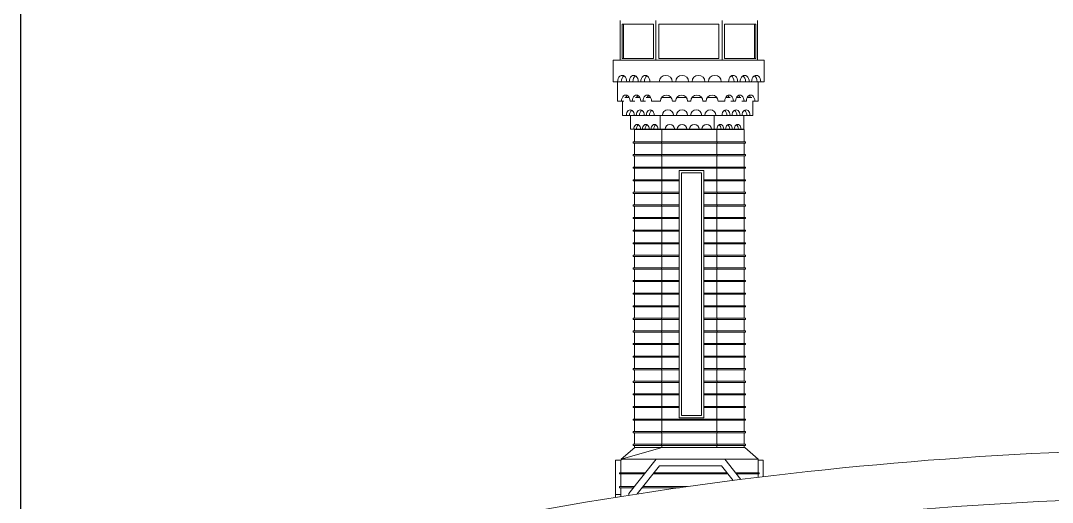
# Model space of a CAD drawing. Header units: inches. Extents: x -6210 to 141093, y -2740 to 21225.
# Drawn here: x 93138 to 94039, y 3565 to 3985 of the extents above; entities that cross this region are included whole.
import ezdxf

# ---------------------------------------------------------------- set-up
doc = ezdxf.new("R2010")
doc.units = ezdxf.units.IN
doc.header["$LTSCALE"] = 100
doc.header["$MEASUREMENT"] = 0
doc.layers.add('car area', color=53, linetype='Continuous')

msp = doc.modelspace()

# ---------------------------------------------------------------- linework, layer by layer
msp.add_lwpolyline([(93137.58696, 3021.14459), (95267.05657, 3021.14459), (95267.05657, 4618.24679), (93137.58696, 4618.24679)], close=True)
at = {"layer": 'car area', "linetype": 'Continuous', "lineweight": 0, "extrusion": (0, 1, 0)}
for p, q in [((93661.64486, 3950.84918), (93661.64486, 3985.28939)), ((93692.6743, 3950.84918), (93692.6743, 3985.28939)), ((93750.61542, 3950.84918), (93750.61542, 3985.28939)), ((93781.64486, 3950.84918), (93781.64486, 3985.28939)), ((93663.32611, 3982.28939), (93690.72469, 3982.28939)), ((93663.32611, 3952.28939), (93663.32611, 3982.28939)), ((93664.34268, 3952.28939), (93664.34268, 3982.28939)), ((93690.72469, 3982.28939), (93690.72469, 3952.28939)), ((93695.41694, 3982.28939), (93747.87278, 3982.28939)), ((93695.41694, 3952.28939), (93695.41694, 3982.28939)), ((93747.87278, 3982.28939), (93747.87278, 3952.28939)), ((93752.56504, 3982.28939), (93779.96361, 3982.28939)), ((93752.56504, 3952.28939), (93752.56504, 3982.28939)), ((93778.90295, 3952.28939), (93778.90295, 3982.28939)), ((93779.96361, 3982.28939), (93779.96361, 3952.28939)), ((93689.95906, 3950.84918), (93655.4149, 3950.84918)), ((93655.4149, 3931.84918), (93655.4149, 3950.84918)), ((93690.72469, 3952.28939), (93663.32611, 3952.28939)), ((93752.87075, 3950.84918), (93689.95906, 3950.84918)), ((93747.87278, 3952.28939), (93695.41694, 3952.28939)), ((93779.96361, 3952.28939), (93752.56504, 3952.28939)), ((93787.4149, 3950.84918), (93752.87075, 3950.84918)), ((93787.4149, 3931.84918), (93787.4149, 3950.84918)), ((93655.4149, 3931.84918), (93659.27855, 3931.84918)), ((93659.06548, 3915.07754), (93659.06548, 3931.84918)), ((93662.17516, 3931.84918), (93659.27855, 3931.84918)), ((93667.25897, 3931.84918), (93662.17516, 3931.84918)), ((93667.25897, 3931.84918), (93669.38029, 3931.84918)), ((93672.2769, 3931.84918), (93669.38029, 3931.84918)), ((93677.36071, 3931.84918), (93672.2769, 3931.84918)), ((93677.36071, 3931.84918), (93679.48203, 3931.84918)), ((93682.37864, 3931.84918), (93679.48203, 3931.84918)), ((93687.46245, 3931.84918), (93682.37864, 3931.84918)), ((93687.46245, 3931.84918), (93689.95906, 3931.84918)), ((93689.95906, 3931.84918), (93695.72669, 3931.84918)), ((93707.0127, 3931.84918), (93695.72669, 3931.84918)), ((93707.0127, 3931.84918), (93695.72669, 3931.84918)), ((93707.0127, 3931.84918), (93710.0127, 3931.84918)), ((93721.29872, 3931.84918), (93710.0127, 3931.84918)), ((93721.29872, 3931.84918), (93710.0127, 3931.84918)), ((93721.29872, 3931.84918), (93724.29872, 3931.84918)), ((93735.58473, 3931.84918), (93724.29872, 3931.84918)), ((93735.58473, 3931.84918), (93724.29872, 3931.84918)), ((93735.58473, 3931.84918), (93738.58473, 3931.84918)), ((93749.87075, 3931.84918), (93738.58473, 3931.84918)), ((93749.87075, 3931.84918), (93738.58473, 3931.84918)), ((93749.87075, 3931.84918), (93752.87075, 3931.84918)), ((93752.87075, 3931.84918), (93756.20439, 3931.84918)), ((93761.00283, 3931.84918), (93756.20439, 3931.84918)), ((93764.18481, 3931.84918), (93761.00283, 3931.84918)), ((93764.18481, 3931.84918), (93766.30613, 3931.84918)), ((93771.10457, 3931.84918), (93766.30613, 3931.84918)), ((93774.28655, 3931.84918), (93771.10457, 3931.84918)), ((93774.28655, 3931.84918), (93776.40787, 3931.84918)), ((93781.20631, 3931.84918), (93776.40787, 3931.84918)), ((93784.38829, 3931.84918), (93781.20631, 3931.84918)), ((93782.05754, 3915.07754), (93782.05754, 3931.84918)), ((93784.38829, 3931.84918), (93787.4149, 3931.84918)), ((93659.06548, 3915.07754), (93662.66547, 3915.07754)), ((93664.80829, 3915.07754), (93662.66547, 3915.07754)), ((93663.56548, 3902.53208), (93663.56548, 3915.07754)), ((93669.43671, 3918.07754), (93665.47287, 3918.07754)), ((93670.10129, 3915.07754), (93672.07785, 3915.07754)), ((93674.22067, 3915.07754), (93672.07785, 3915.07754)), ((93678.84909, 3918.07754), (93674.88525, 3918.07754)), ((93679.51366, 3915.07754), (93681.49022, 3915.07754)), ((93683.63305, 3915.07754), (93681.49022, 3915.07754)), ((93688.26146, 3918.07754), (93684.29762, 3918.07754)), ((93688.92604, 3915.07754), (93691.25228, 3915.07754)), ((93691.25228, 3915.07754), (93696.62631, 3915.07754)), ((93706.2023, 3918.07754), (93697.56616, 3918.07754)), ((93707.14215, 3915.07754), (93709.93742, 3915.07754)), ((93719.5134, 3918.07754), (93710.87727, 3918.07754)), ((93720.45326, 3915.07754), (93723.24853, 3915.07754)), ((93732.82451, 3918.07754), (93724.18838, 3918.07754)), ((93733.76436, 3915.07754), (93736.55964, 3915.07754)), ((93746.13562, 3918.07754), (93737.49949, 3918.07754)), ((93747.07547, 3915.07754), (93749.87075, 3915.07754)), ((93749.87075, 3915.07754), (93752.9769, 3915.07754)), ((93757.60929, 3918.07754), (93753.64148, 3918.07754)), ((93760.41272, 3915.07754), (93758.27386, 3915.07754)), ((93760.41272, 3915.07754), (93762.38928, 3915.07754)), ((93767.02166, 3918.07754), (93763.05385, 3918.07754)), ((93769.82509, 3915.07754), (93767.68624, 3915.07754)), ((93769.82509, 3915.07754), (93771.80165, 3915.07754)), ((93776.43404, 3918.07754), (93772.46623, 3918.07754)), ((93779.23747, 3915.07754), (93777.09861, 3915.07754)), ((93777.56548, 3902.53208), (93777.56548, 3915.07754)), ((93779.23747, 3915.07754), (93782.05754, 3915.07754)), ((93663.56548, 3902.53208), (93666.90227, 3902.53208)), ((93669.65035, 3902.53208), (93666.90227, 3902.53208)), ((93673.79445, 3902.53208), (93669.65035, 3902.53208)), ((93670.45185, 3890.44481), (93670.45185, 3902.53208)), ((93673.79445, 3902.53208), (93675.6265, 3902.53208)), ((93678.37457, 3902.53208), (93675.6265, 3902.53208)), ((93682.51868, 3902.53208), (93678.37457, 3902.53208)), ((93682.51868, 3902.53208), (93684.35073, 3902.53208)), ((93687.0988, 3902.53208), (93684.35073, 3902.53208)), ((93691.24291, 3902.53208), (93687.0988, 3902.53208)), ((93691.24291, 3902.53208), (93693.39907, 3902.53208)), ((93693.39907, 3902.53208), (93698.38021, 3902.53208)), ((93696.35996, 3890.44481), (93696.35996, 3902.53208)), ((93708.12722, 3902.53208), (93698.38021, 3902.53208)), ((93708.12722, 3902.53208), (93710.71813, 3902.53208)), ((93720.46514, 3902.53208), (93710.71813, 3902.53208)), ((93720.46514, 3902.53208), (93723.05605, 3902.53208)), ((93732.80306, 3902.53208), (93723.05605, 3902.53208)), ((93732.80306, 3902.53208), (93735.39397, 3902.53208)), ((93745.14098, 3902.53208), (93735.39397, 3902.53208)), ((93743.54373, 3890.44481), (93743.54373, 3902.53208)), ((93745.14098, 3902.53208), (93747.73189, 3902.53208)), ((93747.73189, 3902.53208), (93750.61095, 3902.53208)), ((93754.75506, 3902.53208), (93750.61095, 3902.53208)), ((93757.50313, 3902.53208), (93754.75506, 3902.53208)), ((93757.50313, 3902.53208), (93759.33518, 3902.53208)), ((93763.47928, 3902.53208), (93759.33518, 3902.53208)), ((93766.22736, 3902.53208), (93763.47928, 3902.53208)), ((93766.22736, 3902.53208), (93768.05941, 3902.53208)), ((93772.20351, 3902.53208), (93768.05941, 3902.53208)), ((93769.45185, 3890.44481), (93769.45185, 3902.53208)), ((93774.95159, 3902.53208), (93772.20351, 3902.53208)), ((93774.95159, 3902.53208), (93777.56548, 3902.53208)), ((93670.45185, 3890.44481), (93673.34958, 3890.44481)), ((93675.73607, 3890.44481), (93673.34958, 3890.44481)), ((93673.98603, 3879.33662), (93673.98603, 3890.33662)), ((93697.98603, 3890.33662), (93673.98603, 3890.33662)), ((93679.3349, 3890.44481), (93675.73607, 3890.44481)), ((93679.3349, 3890.44481), (93680.92589, 3890.44481)), ((93683.31237, 3890.44481), (93680.92589, 3890.44481)), ((93686.9112, 3890.44481), (93683.31237, 3890.44481)), ((93686.9112, 3890.44481), (93688.50219, 3890.44481)), ((93690.88868, 3890.44481), (93688.50219, 3890.44481)), ((93694.4875, 3890.44481), (93690.88868, 3890.44481)), ((93691.98603, 3890.33662), (93691.98603, 3890.44481)), ((93694.4875, 3890.44481), (93696.35996, 3890.44481)), ((93696.35996, 3890.44481), (93700.68569, 3890.44481)), ((93697.98603, 3879.33662), (93697.98603, 3890.33662)), ((93745.98603, 3890.33662), (93697.98603, 3890.33662)), ((93709.1502, 3890.44481), (93700.68569, 3890.44481)), ((93709.1502, 3890.44481), (93711.4002, 3890.44481)), ((93719.86471, 3890.44481), (93711.4002, 3890.44481)), ((93719.86471, 3890.44481), (93722.11471, 3890.44481)), ((93730.57922, 3890.44481), (93722.11471, 3890.44481)), ((93730.57922, 3890.44481), (93732.82922, 3890.44481)), ((93741.29373, 3890.44481), (93732.82922, 3890.44481)), ((93741.29373, 3890.44481), (93743.54373, 3890.44481)), ((93743.54373, 3890.44481), (93746.04396, 3890.44481)), ((93745.98603, 3879.33662), (93745.98603, 3890.33662)), ((93769.98603, 3890.33662), (93745.98603, 3890.33662)), ((93749.64279, 3890.44481), (93746.04396, 3890.44481)), ((93752.02928, 3890.44481), (93749.64279, 3890.44481)), ((93751.98603, 3890.33662), (93751.98603, 3890.44481)), ((93752.02928, 3890.44481), (93753.62027, 3890.44481)), ((93757.2191, 3890.44481), (93753.62027, 3890.44481)), ((93759.60558, 3890.44481), (93757.2191, 3890.44481)), ((93759.60558, 3890.44481), (93761.19657, 3890.44481)), ((93764.7954, 3890.44481), (93761.19657, 3890.44481)), ((93767.18188, 3890.44481), (93764.7954, 3890.44481)), ((93767.18188, 3890.44481), (93769.45185, 3890.44481)), ((93769.98603, 3879.33662), (93769.98603, 3890.33662)), ((93672.98603, 3878.33662), (93672.98603, 3879.33662)), ((93697.57181, 3879.33662), (93672.98603, 3879.33662)), ((93672.98603, 3878.33662), (93697.57181, 3878.33662)), ((93673.98603, 3868.33662), (93673.98603, 3878.33662)), ((93697.57181, 3878.33662), (93697.57181, 3879.33662)), ((93746.40024, 3879.33662), (93697.57181, 3879.33662)), ((93697.57181, 3878.33662), (93746.40024, 3878.33662)), ((93697.98603, 3868.33662), (93697.98603, 3878.33662)), ((93745.98603, 3868.33662), (93745.98603, 3878.33662)), ((93746.40024, 3878.33662), (93746.40024, 3879.33662)), ((93770.98603, 3879.33662), (93746.40024, 3879.33662)), ((93746.40024, 3878.33662), (93770.98603, 3878.33662)), ((93769.98603, 3868.33662), (93769.98603, 3878.33662)), ((93770.98603, 3878.33662), (93770.98603, 3879.33662)), ((93672.98603, 3867.33662), (93672.98603, 3868.33662)), ((93697.57181, 3868.33662), (93672.98603, 3868.33662)), ((93697.57181, 3867.33662), (93697.57181, 3868.33662)), ((93746.40024, 3868.33662), (93697.57181, 3868.33662)), ((93746.40024, 3867.33662), (93746.40024, 3868.33662)), ((93770.98603, 3868.33662), (93746.40024, 3868.33662)), ((93770.98603, 3867.33662), (93770.98603, 3868.33662)), ((93672.98603, 3867.33662), (93697.57181, 3867.33662)), ((93673.98603, 3857.33662), (93673.98603, 3867.33662)), ((93697.57181, 3867.33662), (93746.40024, 3867.33662)), ((93697.98603, 3857.33662), (93697.98603, 3867.33662)), ((93745.98603, 3857.33662), (93745.98603, 3867.33662)), ((93746.40024, 3867.33662), (93770.98603, 3867.33662)), ((93769.98603, 3857.33662), (93769.98603, 3867.33662)), ((93672.98603, 3856.33662), (93672.98603, 3857.33662)), ((93697.57181, 3857.33662), (93672.98603, 3857.33662)), ((93672.98603, 3856.33662), (93697.57181, 3856.33662)), ((93673.98603, 3846.33662), (93673.98603, 3856.33662)), ((93697.57181, 3856.33662), (93697.57181, 3857.33662)), ((93746.40024, 3857.33662), (93697.57181, 3857.33662)), ((93697.57181, 3856.33662), (93746.40024, 3856.33662)), ((93697.98603, 3846.33662), (93697.98603, 3856.33662)), ((93713.03172, 3846.33662), (93713.03172, 3854.33662)), ((93713.03172, 3854.33662), (93734.7019, 3854.33662)), ((93715.03172, 3640.33662), (93715.03172, 3852.33662)), ((93715.03172, 3852.33662), (93732.7019, 3852.33662)), ((93732.7019, 3852.33662), (93715.03172, 3852.33662)), ((93715.03172, 3852.33662), (93715.03172, 3640.33662)), ((93732.7019, 3852.33662), (93732.7019, 3640.33662)), ((93732.7019, 3640.33662), (93732.7019, 3852.33662)), ((93734.7019, 3854.33662), (93734.7019, 3846.33662)), ((93745.98603, 3846.33662), (93745.98603, 3856.33662)), ((93746.40024, 3856.33662), (93746.40024, 3857.33662)), ((93770.98603, 3857.33662), (93746.40024, 3857.33662)), ((93746.40024, 3856.33662), (93770.98603, 3856.33662)), ((93769.98603, 3846.33662), (93769.98603, 3856.33662)), ((93770.98603, 3856.33662), (93770.98603, 3857.33662)), ((93697.57181, 3846.33662), (93672.98603, 3846.33662)), ((93672.98603, 3845.33662), (93672.98603, 3846.33662)), ((93672.98603, 3845.33662), (93697.57181, 3845.33662)), ((93673.98603, 3835.33662), (93673.98603, 3845.33662)), ((93697.57181, 3845.33662), (93697.57181, 3846.33662)), ((93713.03172, 3846.33662), (93697.57181, 3846.33662)), ((93697.57181, 3845.33662), (93713.03172, 3845.33662)), ((93697.98603, 3835.33662), (93697.98603, 3845.33662)), ((93713.03172, 3846.33662), (93713.03172, 3845.33662)), ((93713.03172, 3835.33662), (93713.03172, 3845.33662)), ((93746.40024, 3846.33662), (93734.7019, 3846.33662)), ((93734.7019, 3845.33662), (93734.7019, 3846.33662)), ((93734.7019, 3845.33662), (93734.7019, 3835.33662)), ((93734.7019, 3845.33662), (93746.40024, 3845.33662)), ((93745.98603, 3835.33662), (93745.98603, 3845.33662)), ((93746.40024, 3845.33662), (93746.40024, 3846.33662)), ((93770.98603, 3846.33662), (93746.40024, 3846.33662)), ((93746.40024, 3845.33662), (93770.98603, 3845.33662)), ((93769.98603, 3835.33662), (93769.98603, 3845.33662)), ((93770.98603, 3845.33662), (93770.98603, 3846.33662)), ((93697.57181, 3835.33662), (93672.98603, 3835.33662)), ((93672.98603, 3834.33662), (93672.98603, 3835.33662)), ((93672.98603, 3834.33662), (93697.57181, 3834.33662)), ((93673.98603, 3824.33662), (93673.98603, 3834.33662)), ((93697.57181, 3834.33662), (93697.57181, 3835.33662)), ((93713.03172, 3835.33662), (93697.57181, 3835.33662)), ((93697.57181, 3834.33662), (93713.03172, 3834.33662)), ((93697.98603, 3824.33662), (93697.98603, 3834.33662)), ((93713.03172, 3835.33662), (93713.03172, 3834.33662)), ((93713.03172, 3824.33662), (93713.03172, 3834.33662)), ((93746.40024, 3835.33662), (93734.7019, 3835.33662)), ((93734.7019, 3834.33662), (93734.7019, 3835.33662)), ((93734.7019, 3834.33662), (93734.7019, 3824.33662)), ((93734.7019, 3834.33662), (93746.40024, 3834.33662)), ((93745.98603, 3824.33662), (93745.98603, 3834.33662)), ((93746.40024, 3834.33662), (93746.40024, 3835.33662)), ((93770.98603, 3835.33662), (93746.40024, 3835.33662)), ((93746.40024, 3834.33662), (93770.98603, 3834.33662)), ((93769.98603, 3824.33662), (93769.98603, 3834.33662)), ((93770.98603, 3834.33662), (93770.98603, 3835.33662)), ((93697.57181, 3824.33662), (93672.98603, 3824.33662)), ((93672.98603, 3823.33662), (93672.98603, 3824.33662)), ((93672.98603, 3823.33662), (93697.57181, 3823.33662)), ((93673.98603, 3813.33662), (93673.98603, 3823.33662)), ((93697.57181, 3823.33662), (93697.57181, 3824.33662)), ((93713.03172, 3824.33662), (93697.57181, 3824.33662)), ((93697.57181, 3823.33662), (93713.03172, 3823.33662)), ((93697.98603, 3813.33662), (93697.98603, 3823.33662)), ((93713.03172, 3824.33662), (93713.03172, 3823.33662)), ((93713.03172, 3813.33662), (93713.03172, 3823.33662)), ((93746.40024, 3824.33662), (93734.7019, 3824.33662)), ((93734.7019, 3823.33662), (93734.7019, 3824.33662)), ((93734.7019, 3823.33662), (93734.7019, 3813.33662)), ((93734.7019, 3823.33662), (93746.40024, 3823.33662)), ((93745.98603, 3813.33662), (93745.98603, 3823.33662)), ((93746.40024, 3823.33662), (93746.40024, 3824.33662)), ((93770.98603, 3824.33662), (93746.40024, 3824.33662)), ((93746.40024, 3823.33662), (93770.98603, 3823.33662)), ((93769.98603, 3813.33662), (93769.98603, 3823.33662)), ((93770.98603, 3823.33662), (93770.98603, 3824.33662)), ((93697.57181, 3813.33662), (93672.98603, 3813.33662)), ((93672.98603, 3812.33662), (93672.98603, 3813.33662)), ((93672.98603, 3812.33662), (93697.57181, 3812.33662)), ((93673.98603, 3802.33662), (93673.98603, 3812.33662)), ((93697.57181, 3812.33662), (93697.57181, 3813.33662)), ((93713.03172, 3813.33662), (93697.57181, 3813.33662)), ((93697.57181, 3812.33662), (93713.03172, 3812.33662)), ((93697.98603, 3802.33662), (93697.98603, 3812.33662)), ((93713.03172, 3813.33662), (93713.03172, 3812.33662)), ((93713.03172, 3802.33662), (93713.03172, 3812.33662)), ((93746.40024, 3813.33662), (93734.7019, 3813.33662)), ((93734.7019, 3812.33662), (93734.7019, 3813.33662)), ((93734.7019, 3812.33662), (93734.7019, 3802.33662)), ((93734.7019, 3812.33662), (93746.40024, 3812.33662)), ((93745.98603, 3802.33662), (93745.98603, 3812.33662)), ((93746.40024, 3812.33662), (93746.40024, 3813.33662)), ((93770.98603, 3813.33662), (93746.40024, 3813.33662)), ((93746.40024, 3812.33662), (93770.98603, 3812.33662)), ((93769.98603, 3802.33662), (93769.98603, 3812.33662)), ((93770.98603, 3812.33662), (93770.98603, 3813.33662)), ((93697.57181, 3802.33662), (93672.98603, 3802.33662)), ((93672.98603, 3801.33662), (93672.98603, 3802.33662)), ((93672.98603, 3801.33662), (93697.57181, 3801.33662)), ((93673.98603, 3791.33662), (93673.98603, 3801.33662)), ((93697.57181, 3801.33662), (93697.57181, 3802.33662)), ((93713.03172, 3802.33662), (93697.57181, 3802.33662)), ((93697.57181, 3801.33662), (93713.03172, 3801.33662)), ((93697.98603, 3791.33662), (93697.98603, 3801.33662)), ((93713.03172, 3802.33662), (93713.03172, 3801.33662)), ((93713.03172, 3791.33662), (93713.03172, 3801.33662)), ((93746.40024, 3802.33662), (93734.7019, 3802.33662)), ((93734.7019, 3801.33662), (93734.7019, 3802.33662)), ((93734.7019, 3801.33662), (93734.7019, 3791.33662)), ((93734.7019, 3801.33662), (93746.40024, 3801.33662)), ((93745.98603, 3791.33662), (93745.98603, 3801.33662)), ((93746.40024, 3801.33662), (93746.40024, 3802.33662)), ((93770.98603, 3802.33662), (93746.40024, 3802.33662)), ((93746.40024, 3801.33662), (93770.98603, 3801.33662)), ((93769.98603, 3791.33662), (93769.98603, 3801.33662)), ((93770.98603, 3801.33662), (93770.98603, 3802.33662)), ((93697.57181, 3791.33662), (93672.98603, 3791.33662)), ((93672.98603, 3790.33662), (93672.98603, 3791.33662)), ((93672.98603, 3790.33662), (93697.57181, 3790.33662)), ((93673.98603, 3780.33662), (93673.98603, 3790.33662)), ((93697.57181, 3790.33662), (93697.57181, 3791.33662)), ((93713.03172, 3791.33662), (93697.57181, 3791.33662)), ((93697.57181, 3790.33662), (93713.03172, 3790.33662)), ((93697.98603, 3780.33662), (93697.98603, 3790.33662)), ((93713.03172, 3791.33662), (93713.03172, 3790.33662)), ((93713.03172, 3780.33662), (93713.03172, 3790.33662)), ((93746.40024, 3791.33662), (93734.7019, 3791.33662)), ((93734.7019, 3790.33662), (93734.7019, 3791.33662)), ((93734.7019, 3790.33662), (93734.7019, 3780.33662)), ((93734.7019, 3790.33662), (93746.40024, 3790.33662)), ((93745.98603, 3780.33662), (93745.98603, 3790.33662)), ((93746.40024, 3790.33662), (93746.40024, 3791.33662)), ((93770.98603, 3791.33662), (93746.40024, 3791.33662)), ((93746.40024, 3790.33662), (93770.98603, 3790.33662)), ((93769.98603, 3780.33662), (93769.98603, 3790.33662)), ((93770.98603, 3790.33662), (93770.98603, 3791.33662)), ((93697.57181, 3780.33662), (93672.98603, 3780.33662)), ((93672.98603, 3779.33662), (93672.98603, 3780.33662)), ((93672.98603, 3779.33662), (93697.57181, 3779.33662)), ((93673.98603, 3769.33662), (93673.98603, 3779.33662)), ((93697.57181, 3779.33662), (93697.57181, 3780.33662)), ((93713.03172, 3780.33662), (93697.57181, 3780.33662)), ((93697.57181, 3779.33662), (93713.03172, 3779.33662)), ((93697.98603, 3769.33662), (93697.98603, 3779.33662)), ((93713.03172, 3780.33662), (93713.03172, 3779.33662)), ((93713.03172, 3769.33662), (93713.03172, 3779.33662)), ((93746.40024, 3780.33662), (93734.7019, 3780.33662)), ((93734.7019, 3779.33662), (93734.7019, 3780.33662)), ((93734.7019, 3779.33662), (93734.7019, 3769.33662)), ((93734.7019, 3779.33662), (93746.40024, 3779.33662)), ((93745.98603, 3769.33662), (93745.98603, 3779.33662)), ((93746.40024, 3779.33662), (93746.40024, 3780.33662)), ((93770.98603, 3780.33662), (93746.40024, 3780.33662)), ((93746.40024, 3779.33662), (93770.98603, 3779.33662)), ((93769.98603, 3769.33662), (93769.98603, 3779.33662)), ((93770.98603, 3779.33662), (93770.98603, 3780.33662)), ((93697.57181, 3769.33662), (93672.98603, 3769.33662)), ((93672.98603, 3768.33662), (93672.98603, 3769.33662)), ((93697.57181, 3768.33662), (93697.57181, 3769.33662)), ((93713.03172, 3769.33662), (93697.57181, 3769.33662)), ((93713.03172, 3769.33662), (93713.03172, 3768.33662)), ((93746.40024, 3769.33662), (93734.7019, 3769.33662)), ((93734.7019, 3768.33662), (93734.7019, 3769.33662)), ((93746.40024, 3768.33662), (93746.40024, 3769.33662)), ((93770.98603, 3769.33662), (93746.40024, 3769.33662)), ((93770.98603, 3768.33662), (93770.98603, 3769.33662)), ((93672.98603, 3768.33662), (93697.57181, 3768.33662)), ((93673.98603, 3758.33662), (93673.98603, 3768.33662)), ((93697.57181, 3768.33662), (93713.03172, 3768.33662)), ((93697.98603, 3758.33662), (93697.98603, 3768.33662)), ((93713.03172, 3758.33662), (93713.03172, 3768.33662)), ((93734.7019, 3768.33662), (93734.7019, 3758.33662)), ((93734.7019, 3768.33662), (93746.40024, 3768.33662)), ((93745.98603, 3758.33662), (93745.98603, 3768.33662)), ((93746.40024, 3768.33662), (93770.98603, 3768.33662)), ((93769.98603, 3758.33662), (93769.98603, 3768.33662)), ((93697.57181, 3758.33662), (93672.98603, 3758.33662)), ((93672.98603, 3757.33662), (93672.98603, 3758.33662)), ((93672.98603, 3757.33662), (93697.57181, 3757.33662)), ((93673.98603, 3747.33662), (93673.98603, 3757.33662)), ((93697.57181, 3757.33662), (93697.57181, 3758.33662)), ((93713.03172, 3758.33662), (93697.57181, 3758.33662)), ((93697.57181, 3757.33662), (93713.03172, 3757.33662)), ((93697.98603, 3747.33662), (93697.98603, 3757.33662)), ((93713.03172, 3758.33662), (93713.03172, 3757.33662)), ((93713.03172, 3747.33662), (93713.03172, 3757.33662)), ((93746.40024, 3758.33662), (93734.7019, 3758.33662)), ((93734.7019, 3757.33662), (93734.7019, 3758.33662)), ((93734.7019, 3757.33662), (93734.7019, 3747.33662)), ((93734.7019, 3757.33662), (93746.40024, 3757.33662)), ((93745.98603, 3747.33662), (93745.98603, 3757.33662)), ((93746.40024, 3757.33662), (93746.40024, 3758.33662)), ((93770.98603, 3758.33662), (93746.40024, 3758.33662)), ((93746.40024, 3757.33662), (93770.98603, 3757.33662)), ((93769.98603, 3747.33662), (93769.98603, 3757.33662)), ((93770.98603, 3757.33662), (93770.98603, 3758.33662)), ((93697.57181, 3747.33662), (93672.98603, 3747.33662)), ((93672.98603, 3746.33662), (93672.98603, 3747.33662)), ((93672.98603, 3746.33662), (93697.57181, 3746.33662)), ((93673.98603, 3736.33662), (93673.98603, 3746.33662)), ((93697.57181, 3746.33662), (93697.57181, 3747.33662)), ((93713.03172, 3747.33662), (93697.57181, 3747.33662)), ((93697.57181, 3746.33662), (93713.03172, 3746.33662)), ((93697.98603, 3736.33662), (93697.98603, 3746.33662)), ((93713.03172, 3747.33662), (93713.03172, 3746.33662)), ((93713.03172, 3736.33662), (93713.03172, 3746.33662)), ((93746.40024, 3747.33662), (93734.7019, 3747.33662)), ((93734.7019, 3746.33662), (93734.7019, 3747.33662)), ((93734.7019, 3746.33662), (93734.7019, 3736.33662)), ((93734.7019, 3746.33662), (93746.40024, 3746.33662)), ((93745.98603, 3736.33662), (93745.98603, 3746.33662)), ((93746.40024, 3746.33662), (93746.40024, 3747.33662)), ((93770.98603, 3747.33662), (93746.40024, 3747.33662)), ((93746.40024, 3746.33662), (93770.98603, 3746.33662)), ((93769.98603, 3736.33662), (93769.98603, 3746.33662)), ((93770.98603, 3746.33662), (93770.98603, 3747.33662)), ((93697.57181, 3736.33662), (93672.98603, 3736.33662)), ((93672.98603, 3735.33662), (93672.98603, 3736.33662)), ((93672.98603, 3735.33662), (93697.57181, 3735.33662)), ((93673.98603, 3725.33662), (93673.98603, 3735.33662)), ((93697.57181, 3735.33662), (93697.57181, 3736.33662)), ((93713.03172, 3736.33662), (93697.57181, 3736.33662)), ((93697.57181, 3735.33662), (93713.03172, 3735.33662)), ((93697.98603, 3725.33662), (93697.98603, 3735.33662)), ((93713.03172, 3736.33662), (93713.03172, 3735.33662)), ((93713.03172, 3725.33662), (93713.03172, 3735.33662)), ((93746.40024, 3736.33662), (93734.7019, 3736.33662)), ((93734.7019, 3735.33662), (93734.7019, 3736.33662)), ((93734.7019, 3735.33662), (93734.7019, 3725.33662)), ((93734.7019, 3735.33662), (93746.40024, 3735.33662)), ((93745.98603, 3725.33662), (93745.98603, 3735.33662)), ((93746.40024, 3735.33662), (93746.40024, 3736.33662)), ((93770.98603, 3736.33662), (93746.40024, 3736.33662)), ((93746.40024, 3735.33662), (93770.98603, 3735.33662)), ((93769.98603, 3725.33662), (93769.98603, 3735.33662)), ((93770.98603, 3735.33662), (93770.98603, 3736.33662)), ((93697.57181, 3725.33662), (93672.98603, 3725.33662)), ((93672.98603, 3724.33662), (93672.98603, 3725.33662)), ((93672.98603, 3724.33662), (93697.57181, 3724.33662)), ((93673.98603, 3714.33662), (93673.98603, 3724.33662)), ((93697.57181, 3724.33662), (93697.57181, 3725.33662)), ((93713.03172, 3725.33662), (93697.57181, 3725.33662)), ((93697.57181, 3724.33662), (93713.03172, 3724.33662)), ((93697.98603, 3714.33662), (93697.98603, 3724.33662)), ((93713.03172, 3725.33662), (93713.03172, 3724.33662)), ((93713.03172, 3714.33662), (93713.03172, 3724.33662)), ((93746.40024, 3725.33662), (93734.7019, 3725.33662)), ((93734.7019, 3724.33662), (93734.7019, 3725.33662)), ((93734.7019, 3724.33662), (93734.7019, 3714.33662)), ((93734.7019, 3724.33662), (93746.40024, 3724.33662)), ((93745.98603, 3714.33662), (93745.98603, 3724.33662)), ((93746.40024, 3724.33662), (93746.40024, 3725.33662)), ((93770.98603, 3725.33662), (93746.40024, 3725.33662)), ((93746.40024, 3724.33662), (93770.98603, 3724.33662)), ((93769.98603, 3714.33662), (93769.98603, 3724.33662)), ((93770.98603, 3724.33662), (93770.98603, 3725.33662)), ((93697.57181, 3714.33662), (93672.98603, 3714.33662)), ((93672.98603, 3713.33662), (93672.98603, 3714.33662)), ((93672.98603, 3713.33662), (93697.57181, 3713.33662)), ((93673.98603, 3703.33662), (93673.98603, 3713.33662)), ((93697.57181, 3713.33662), (93697.57181, 3714.33662)), ((93713.03172, 3714.33662), (93697.57181, 3714.33662)), ((93697.57181, 3713.33662), (93713.03172, 3713.33662)), ((93697.98603, 3703.33662), (93697.98603, 3713.33662)), ((93713.03172, 3714.33662), (93713.03172, 3713.33662)), ((93713.03172, 3703.33662), (93713.03172, 3713.33662)), ((93746.40024, 3714.33662), (93734.7019, 3714.33662)), ((93734.7019, 3713.33662), (93734.7019, 3714.33662)), ((93734.7019, 3713.33662), (93734.7019, 3703.33662)), ((93734.7019, 3713.33662), (93746.40024, 3713.33662)), ((93745.98603, 3703.33662), (93745.98603, 3713.33662)), ((93746.40024, 3713.33662), (93746.40024, 3714.33662)), ((93770.98603, 3714.33662), (93746.40024, 3714.33662)), ((93746.40024, 3713.33662), (93770.98603, 3713.33662)), ((93769.98603, 3703.33662), (93769.98603, 3713.33662)), ((93770.98603, 3713.33662), (93770.98603, 3714.33662)), ((93697.57181, 3703.33662), (93672.98603, 3703.33662)), ((93672.98603, 3702.33662), (93672.98603, 3703.33662)), ((93672.98603, 3702.33662), (93697.57181, 3702.33662)), ((93673.98603, 3692.33662), (93673.98603, 3702.33662)), ((93697.57181, 3702.33662), (93697.57181, 3703.33662)), ((93713.03172, 3703.33662), (93697.57181, 3703.33662)), ((93697.57181, 3702.33662), (93713.03172, 3702.33662)), ((93697.98603, 3692.33662), (93697.98603, 3702.33662)), ((93713.03172, 3703.33662), (93713.03172, 3702.33662)), ((93713.03172, 3692.33662), (93713.03172, 3702.33662)), ((93746.40024, 3703.33662), (93734.7019, 3703.33662)), ((93734.7019, 3702.33662), (93734.7019, 3703.33662)), ((93734.7019, 3702.33662), (93734.7019, 3692.33662)), ((93734.7019, 3702.33662), (93746.40024, 3702.33662)), ((93745.98603, 3692.33662), (93745.98603, 3702.33662)), ((93746.40024, 3702.33662), (93746.40024, 3703.33662)), ((93770.98603, 3703.33662), (93746.40024, 3703.33662)), ((93746.40024, 3702.33662), (93770.98603, 3702.33662)), ((93769.98603, 3692.33662), (93769.98603, 3702.33662)), ((93770.98603, 3702.33662), (93770.98603, 3703.33662)), ((93697.57181, 3692.33662), (93672.98603, 3692.33662)), ((93672.98603, 3691.33662), (93672.98603, 3692.33662)), ((93672.98603, 3691.33662), (93697.57181, 3691.33662)), ((93673.98603, 3681.33662), (93673.98603, 3691.33662)), ((93697.57181, 3691.33662), (93697.57181, 3692.33662)), ((93713.03172, 3692.33662), (93697.57181, 3692.33662)), ((93697.57181, 3691.33662), (93713.03172, 3691.33662)), ((93697.98603, 3681.33662), (93697.98603, 3691.33662)), ((93713.03172, 3692.33662), (93713.03172, 3691.33662)), ((93713.03172, 3681.33662), (93713.03172, 3691.33662)), ((93746.40024, 3692.33662), (93734.7019, 3692.33662)), ((93734.7019, 3691.33662), (93734.7019, 3692.33662)), ((93734.7019, 3691.33662), (93734.7019, 3681.33662)), ((93734.7019, 3691.33662), (93746.40024, 3691.33662)), ((93745.98603, 3681.33662), (93745.98603, 3691.33662)), ((93746.40024, 3691.33662), (93746.40024, 3692.33662)), ((93770.98603, 3692.33662), (93746.40024, 3692.33662)), ((93746.40024, 3691.33662), (93770.98603, 3691.33662)), ((93769.98603, 3681.33662), (93769.98603, 3691.33662)), ((93770.98603, 3691.33662), (93770.98603, 3692.33662)), ((93697.57181, 3681.33662), (93672.98603, 3681.33662)), ((93672.98603, 3680.33662), (93672.98603, 3681.33662)), ((93672.98603, 3680.33662), (93697.57181, 3680.33662)), ((93673.98603, 3670.33662), (93673.98603, 3680.33662)), ((93697.57181, 3680.33662), (93697.57181, 3681.33662)), ((93713.03172, 3681.33662), (93697.57181, 3681.33662)), ((93697.57181, 3680.33662), (93713.03172, 3680.33662)), ((93697.98603, 3670.33662), (93697.98603, 3680.33662)), ((93713.03172, 3681.33662), (93713.03172, 3680.33662)), ((93713.03172, 3670.33662), (93713.03172, 3680.33662)), ((93746.40024, 3681.33662), (93734.7019, 3681.33662)), ((93734.7019, 3680.33662), (93734.7019, 3681.33662)), ((93734.7019, 3680.33662), (93734.7019, 3670.33662)), ((93734.7019, 3680.33662), (93746.40024, 3680.33662)), ((93745.98603, 3670.33662), (93745.98603, 3680.33662)), ((93746.40024, 3680.33662), (93746.40024, 3681.33662)), ((93770.98603, 3681.33662), (93746.40024, 3681.33662)), ((93746.40024, 3680.33662), (93770.98603, 3680.33662)), ((93769.98603, 3670.33662), (93769.98603, 3680.33662)), ((93770.98603, 3680.33662), (93770.98603, 3681.33662)), ((93697.57181, 3670.33662), (93672.98603, 3670.33662)), ((93672.98603, 3669.33662), (93672.98603, 3670.33662)), ((93697.57181, 3669.33662), (93697.57181, 3670.33662)), ((93713.03172, 3670.33662), (93697.57181, 3670.33662)), ((93713.03172, 3670.33662), (93713.03172, 3669.33662)), ((93746.40024, 3670.33662), (93734.7019, 3670.33662)), ((93734.7019, 3669.33662), (93734.7019, 3670.33662)), ((93746.40024, 3669.33662), (93746.40024, 3670.33662)), ((93770.98603, 3670.33662), (93746.40024, 3670.33662)), ((93770.98603, 3669.33662), (93770.98603, 3670.33662)), ((93672.98603, 3669.33662), (93697.57181, 3669.33662)), ((93673.98603, 3659.33662), (93673.98603, 3669.33662)), ((93697.57181, 3669.33662), (93713.03172, 3669.33662)), ((93697.98603, 3659.33662), (93697.98603, 3669.33662)), ((93713.03172, 3659.33662), (93713.03172, 3669.33662)), ((93734.7019, 3669.33662), (93734.7019, 3659.33662)), ((93734.7019, 3669.33662), (93746.40024, 3669.33662)), ((93745.98603, 3659.33662), (93745.98603, 3669.33662)), ((93746.40024, 3669.33662), (93770.98603, 3669.33662)), ((93769.98603, 3659.33662), (93769.98603, 3669.33662)), ((93697.57181, 3659.33662), (93672.98603, 3659.33662)), ((93672.98603, 3658.33662), (93672.98603, 3659.33662)), ((93672.98603, 3658.33662), (93697.57181, 3658.33662)), ((93673.98603, 3648.33662), (93673.98603, 3658.33662)), ((93697.57181, 3658.33662), (93697.57181, 3659.33662)), ((93713.03172, 3659.33662), (93697.57181, 3659.33662)), ((93697.57181, 3658.33662), (93713.03172, 3658.33662)), ((93697.98603, 3648.33662), (93697.98603, 3658.33662)), ((93713.03172, 3659.33662), (93713.03172, 3658.33662)), ((93713.03172, 3648.33662), (93713.03172, 3658.33662)), ((93746.40024, 3659.33662), (93734.7019, 3659.33662)), ((93734.7019, 3658.33662), (93734.7019, 3659.33662)), ((93734.7019, 3658.33662), (93734.7019, 3648.33662)), ((93734.7019, 3658.33662), (93746.40024, 3658.33662)), ((93745.98603, 3648.33662), (93745.98603, 3658.33662)), ((93746.40024, 3658.33662), (93746.40024, 3659.33662)), ((93770.98603, 3659.33662), (93746.40024, 3659.33662)), ((93746.40024, 3658.33662), (93770.98603, 3658.33662)), ((93769.98603, 3648.33662), (93769.98603, 3658.33662)), ((93770.98603, 3658.33662), (93770.98603, 3659.33662)), ((93697.57181, 3648.33662), (93672.98603, 3648.33662)), ((93672.98603, 3647.33662), (93672.98603, 3648.33662)), ((93672.98603, 3647.33662), (93697.57181, 3647.33662)), ((93673.98603, 3637.33662), (93673.98603, 3647.33662)), ((93697.57181, 3647.33662), (93697.57181, 3648.33662)), ((93713.03172, 3648.33662), (93697.57181, 3648.33662)), ((93697.57181, 3647.33662), (93713.03172, 3647.33662)), ((93697.98603, 3637.33662), (93697.98603, 3647.33662)), ((93713.03172, 3648.33662), (93713.03172, 3647.33662)), ((93713.03172, 3638.33662), (93713.03172, 3647.33662)), ((93746.40024, 3648.33662), (93734.7019, 3648.33662)), ((93734.7019, 3647.33662), (93734.7019, 3648.33662)), ((93734.7019, 3647.33662), (93734.7019, 3638.33662)), ((93734.7019, 3647.33662), (93746.40024, 3647.33662)), ((93745.98603, 3637.33662), (93745.98603, 3647.33662)), ((93746.40024, 3647.33662), (93746.40024, 3648.33662)), ((93770.98603, 3648.33662), (93746.40024, 3648.33662)), ((93746.40024, 3647.33662), (93770.98603, 3647.33662)), ((93769.98603, 3637.33662), (93769.98603, 3647.33662)), ((93770.98603, 3647.33662), (93770.98603, 3648.33662)), ((93672.98603, 3636.33662), (93672.98603, 3637.33662)), ((93697.57181, 3637.33662), (93672.98603, 3637.33662)), ((93672.98603, 3636.33662), (93697.57181, 3636.33662)), ((93673.98603, 3626.33662), (93673.98603, 3636.33662)), ((93697.57181, 3636.33662), (93697.57181, 3637.33662)), ((93746.40024, 3637.33662), (93697.57181, 3637.33662)), ((93697.57181, 3636.33662), (93746.40024, 3636.33662)), ((93697.98603, 3626.33662), (93697.98603, 3636.33662)), ((93734.7019, 3638.33662), (93713.03172, 3638.33662)), ((93732.7019, 3640.33662), (93715.03172, 3640.33662)), ((93715.03172, 3640.33662), (93732.7019, 3640.33662)), ((93745.98603, 3626.33662), (93745.98603, 3636.33662)), ((93746.40024, 3636.33662), (93746.40024, 3637.33662)), ((93770.98603, 3637.33662), (93746.40024, 3637.33662)), ((93746.40024, 3636.33662), (93770.98603, 3636.33662)), ((93769.98603, 3626.33662), (93769.98603, 3636.33662)), ((93770.98603, 3636.33662), (93770.98603, 3637.33662)), ((93672.98603, 3625.33662), (93672.98603, 3626.33662)), ((93697.57181, 3626.33662), (93672.98603, 3626.33662)), ((93672.98603, 3625.33662), (93697.57181, 3625.33662)), ((93673.98603, 3615.33662), (93673.98603, 3625.33662)), ((93697.57181, 3625.33662), (93697.57181, 3626.33662)), ((93746.40024, 3626.33662), (93697.57181, 3626.33662)), ((93697.57181, 3625.33662), (93746.40024, 3625.33662)), ((93697.98603, 3615.33662), (93697.98603, 3625.33662)), ((93745.98603, 3615.33662), (93745.98603, 3625.33662)), ((93746.40024, 3625.33662), (93746.40024, 3626.33662)), ((93770.98603, 3626.33662), (93746.40024, 3626.33662)), ((93746.40024, 3625.33662), (93770.98603, 3625.33662)), ((93769.98603, 3615.33662), (93769.98603, 3625.33662)), ((93770.98603, 3625.33662), (93770.98603, 3626.33662)), ((93662.27892, 3602.33662), (93674.34255, 3612.42713)), ((93662.27892, 3602.33662), (93698.34255, 3612.42713)), ((93672.98603, 3614.33662), (93672.98603, 3615.33662)), ((93697.57181, 3615.33662), (93672.98603, 3615.33662)), ((93672.98603, 3614.33662), (93697.57181, 3614.33662)), ((93673.98603, 3612.12892), (93673.98603, 3614.33662)), ((93698.34255, 3612.42713), (93674.34255, 3612.42713)), ((93697.57181, 3614.33662), (93697.57181, 3615.33662)), ((93746.40024, 3615.33662), (93697.57181, 3615.33662)), ((93697.57181, 3614.33662), (93746.40024, 3614.33662)), ((93697.98603, 3612.42713), (93697.98603, 3614.33662)), ((93745.66205, 3612.42713), (93698.34255, 3612.42713)), ((93745.98603, 3612.42713), (93745.98603, 3614.33662)), ((93746.40024, 3614.33662), (93746.40024, 3615.33662)), ((93770.98603, 3615.33662), (93746.40024, 3615.33662)), ((93746.40024, 3614.33662), (93770.98603, 3614.33662)), ((93770.34255, 3612.42713), (93746.55711, 3612.42713)), ((93769.98603, 3612.42713), (93769.98603, 3614.33662)), ((93781.98603, 3602.33662), (93770.34255, 3612.42713)), ((93770.98603, 3614.33662), (93770.98603, 3615.33662)), ((93657.48603, 3601.33662), (93657.48603, 3571.33662)), ((93661.98603, 3601.33662), (93657.48603, 3601.33662)), ((93661.98603, 3601.33662), (93662.27892, 3601.62951)), ((93661.98603, 3590.33662), (93661.98603, 3601.33662)), ((93662.27892, 3601.62951), (93663.98603, 3602.33662)), ((93692.98603, 3602.33662), (93662.27892, 3602.33662)), ((93669.19312, 3572.33662), (93692.98603, 3602.33662)), ((93692.98603, 3602.33662), (93752.98603, 3602.33662)), ((93781.00502, 3602.33662), (93752.98603, 3602.33662)), ((93752.98603, 3602.33662), (93767.07265, 3584.57509)), ((93781.98603, 3590.33662), (93781.98603, 3602.33662)), ((93781.98603, 3601.33662), (93786.48603, 3601.33662)), ((93786.48603, 3601.33662), (93786.48603, 3586.97128)), ((93660.98603, 3589.33662), (93660.98603, 3590.33662)), ((93683.46886, 3590.33662), (93660.98603, 3590.33662)), ((93682.67577, 3589.33662), (93660.98603, 3589.33662)), ((93661.98603, 3578.33662), (93661.98603, 3589.33662)), ((93695.88539, 3596.33662), (93676.50676, 3571.90249)), ((93755.63834, 3589.33662), (93690.33371, 3589.33662)), ((93754.84525, 3590.33662), (93691.12681, 3590.33662)), ((93750.08667, 3596.33662), (93695.88539, 3596.33662)), ((93760.11732, 3583.68917), (93750.08667, 3596.33662)), ((93782.98603, 3590.33662), (93762.50319, 3590.33662)), ((93782.98603, 3589.33662), (93763.29629, 3589.33662)), ((93781.98603, 3586.42587), (93781.98603, 3589.33662)), ((93782.98603, 3589.33662), (93782.98603, 3590.33662)), ((93661.98603, 3571.33662), (93657.48603, 3571.33662)), ((93657.48603, 3571.33662), (93657.48603, 3568.92665)), ((93660.98603, 3577.33662), (93660.98603, 3578.33662)), ((93673.9517, 3578.33662), (93660.98603, 3578.33662)), ((93673.1586, 3577.33662), (93660.98603, 3577.33662)), ((93661.98603, 3569.64059), (93661.98603, 3577.33662)), ((93669.19312, 3570.77122), (93669.19312, 3572.33662)), ((93713.21668, 3577.33662), (93680.81655, 3577.33662)), ((93720.28733, 3578.33662), (93681.60964, 3578.33662))]:
    msp.add_line(p, q, dxfattribs=at)
at = {"layer": 'car area', "linetype": 'Continuous', "lineweight": 0}
for centre, radius, start, end in [((93701.3697, 3931.84918), 5.64301, 0, 180), ((93715.65571, 3931.84918), 5.64301, 0, 180), ((93729.94172, 3931.84918), 5.64301, 0, 180), ((93744.22774, 3931.84918), 5.64301, 0, 180), ((93701.88423, 3915.07754), 5.25792, 0, 180), ((93715.19534, 3915.07754), 5.25792, 0, 180), ((93728.50645, 3915.07754), 5.25792, 0, 180), ((93741.81755, 3915.07754), 5.25792, 0, 180), ((93703.25371, 3902.53208), 4.87351, 0, 180), ((93715.59163, 3902.53208), 4.87351, 0, 180), ((93727.92956, 3902.53208), 4.87351, 0, 180), ((93740.26748, 3902.53208), 4.87351, 0, 180), ((93704.91794, 3890.44481), 4.23226, 0, 180), ((93715.63245, 3890.44481), 4.23226, 0, 180), ((93726.34696, 3890.44481), 4.23226, 0, 180), ((93737.06147, 3890.44481), 4.23226, 0, 180), ((94196.10471, 188.50168), 3423.06633, 84.84427915, 101.01648637), ((94194.928, 182.26676), 3387.06633, 84.7698104, 100.42093149)]:
    msp.add_arc(centre, radius, start, end, dxfattribs=at)
for centre, major_axis, start_param, end_param in [((93663.26876, 3931.84918), (0, 5.64301), 4.71238898, 7.853981634), ((93666.45074, 3931.84918), (0, -5.64301), 3.551717228, 4.71238898), ((93673.3705, 3931.84918), (0, 5.64301), 4.71238898, 7.853981634), ((93676.55248, 3931.84918), (0, -5.64301), 3.551717228, 4.71238898), ((93683.47224, 3931.84918), (0, 5.64301), 4.71238898, 7.853981634), ((93686.65422, 3931.84918), (0, -5.64301), 3.551717228, 4.71238898), ((93760.1946, 3931.84918), (0, 5.64301), 4.71238898, 7.853981634), ((93757.01262, 3931.84918), (0, -5.64301), 1.570796327, 2.731468079), ((93770.29634, 3931.84918), (0, 5.64301), 4.71238898, 7.853981634), ((93767.11436, 3931.84918), (0, -5.64301), 1.570796327, 2.731468079), ((93780.39808, 3931.84918), (0, 5.64301), 4.71238898, 7.853981634), ((93777.2161, 3931.84918), (0, -5.64301), 1.570796327, 2.731468079), ((93666.38338, 3915.07754), (0, 5.25792), 4.71238898, 7.853981634), ((93669.34822, 3915.07754), (0, -5.25792), 3.551717228, 4.105191505), ((93675.79575, 3915.07754), (0, 5.25792), 4.71238898, 7.853981634), ((93678.76059, 3915.07754), (0, -5.25792), 3.551717228, 4.105191505), ((93685.20813, 3915.07754), (0, 5.25792), 4.71238898, 7.853981634), ((93688.17297, 3915.07754), (0, -5.25792), 3.551717228, 4.105191505), ((93756.69481, 3915.07754), (0, 5.25792), 4.71238898, 7.853981634), ((93753.72997, 3915.07754), (0, -5.25792), 2.177993802, 2.731468079), ((93766.10718, 3915.07754), (0, 5.25792), 4.71238898, 7.853981634), ((93763.14235, 3915.07754), (0, -5.25792), 2.177993802, 2.731468079), ((93775.51956, 3915.07754), (0, 5.25792), 4.71238898, 7.853981634), ((93772.55472, 3915.07754), (0, -5.25792), 2.177993802, 2.731468079), ((93670.34836, 3902.53208), (0, 4.87351), 4.71238898, 7.853981634), ((93673.09644, 3902.53208), (0, -4.87351), 3.551717228, 4.71238898), ((93679.07259, 3902.53208), (0, 4.87351), 4.71238898, 7.853981634), ((93681.82066, 3902.53208), (0, -4.87351), 3.551717228, 4.71238898), ((93687.79682, 3902.53208), (0, 4.87351), 4.71238898, 7.853981634), ((93690.54489, 3902.53208), (0, -4.87351), 3.551717228, 4.71238898), ((93754.05704, 3902.53208), (0, 4.87351), 4.71238898, 7.853981634), ((93751.30897, 3902.53208), (0, -4.87351), 1.570796327, 2.731468079), ((93762.78127, 3902.53208), (0, 4.87351), 4.71238898, 7.853981634), ((93760.0332, 3902.53208), (0, -4.87351), 1.570796327, 2.731468079), ((93771.5055, 3902.53208), (0, 4.87351), 4.71238898, 7.853981634), ((93768.75742, 3902.53208), (0, -4.87351), 1.570796327, 2.731468079), ((93676.34224, 3890.44481), (0, 4.23226), 4.71238898, 7.853981634), ((93678.72873, 3890.44481), (0, -4.23226), 3.551717228, 4.71238898), ((93683.91854, 3890.44481), (0, 4.23226), 4.71238898, 7.853981634), ((93686.30503, 3890.44481), (0, -4.23226), 3.551717228, 4.71238898), ((93691.49485, 3890.44481), (0, 4.23226), 4.71238898, 7.853981634), ((93693.88133, 3890.44481), (0, -4.23226), 3.551717228, 4.71238898), ((93749.03662, 3890.44481), (0, 4.23226), 4.71238898, 7.853981634), ((93746.65014, 3890.44481), (0, -4.23226), 1.570796327, 2.731468079), ((93756.61292, 3890.44481), (0, 4.23226), 4.71238898, 7.853981634), ((93754.22644, 3890.44481), (0, -4.23226), 1.570796327, 2.731468079), ((93764.18923, 3890.44481), (0, 4.23226), 4.71238898, 7.853981634), ((93761.80274, 3890.44481), (0, -4.23226), 1.570796327, 2.731468079)]:
    msp.add_ellipse(centre, major_axis=major_axis, ratio=0.707106781, start_param=start_param, end_param=end_param, dxfattribs=at)
for points, knots in [([(93746.55711, 3612.42713), (93746.5211, 3612.42713), (93746.47703, 3612.42713), (93746.34254, 3612.42713), (93746.23736, 3612.42713), (93745.9861, 3612.42713), (93745.81813, 3612.42713), (93745.66205, 3612.42713)], [0, 0, 0, 0, 0.1527637345, 0.1527637345, 0.4513021901, 0.4513021901, 0.918592085, 0.918592085, 0.918592085, 0.918592085]), ([(93781.00502, 3602.33662), (93781.20696, 3602.33662), (93781.51286, 3602.33662), (93781.79094, 3602.33662), (93781.8507, 3602.33662), (93781.92524, 3602.33662), (93781.94823, 3602.33662), (93781.97123, 3602.33662), (93781.97678, 3602.33662), (93781.98425, 3602.33662), (93781.98603, 3602.33662), (93781.98603, 3602.33662)], [0, 0, 0, 0, 0.6058405469, 0.6058405469, 0.7724898963, 0.7724898963, 0.8722510563, 0.8722510563, 0.9196839148, 0.9196839148, 0.9681342947, 0.9681342947, 0.9681342947, 0.9681342947])]:
    msp.add_open_spline(points, degree=3, knots=knots, dxfattribs=at)

doc.saveas('drawing.dxf')
